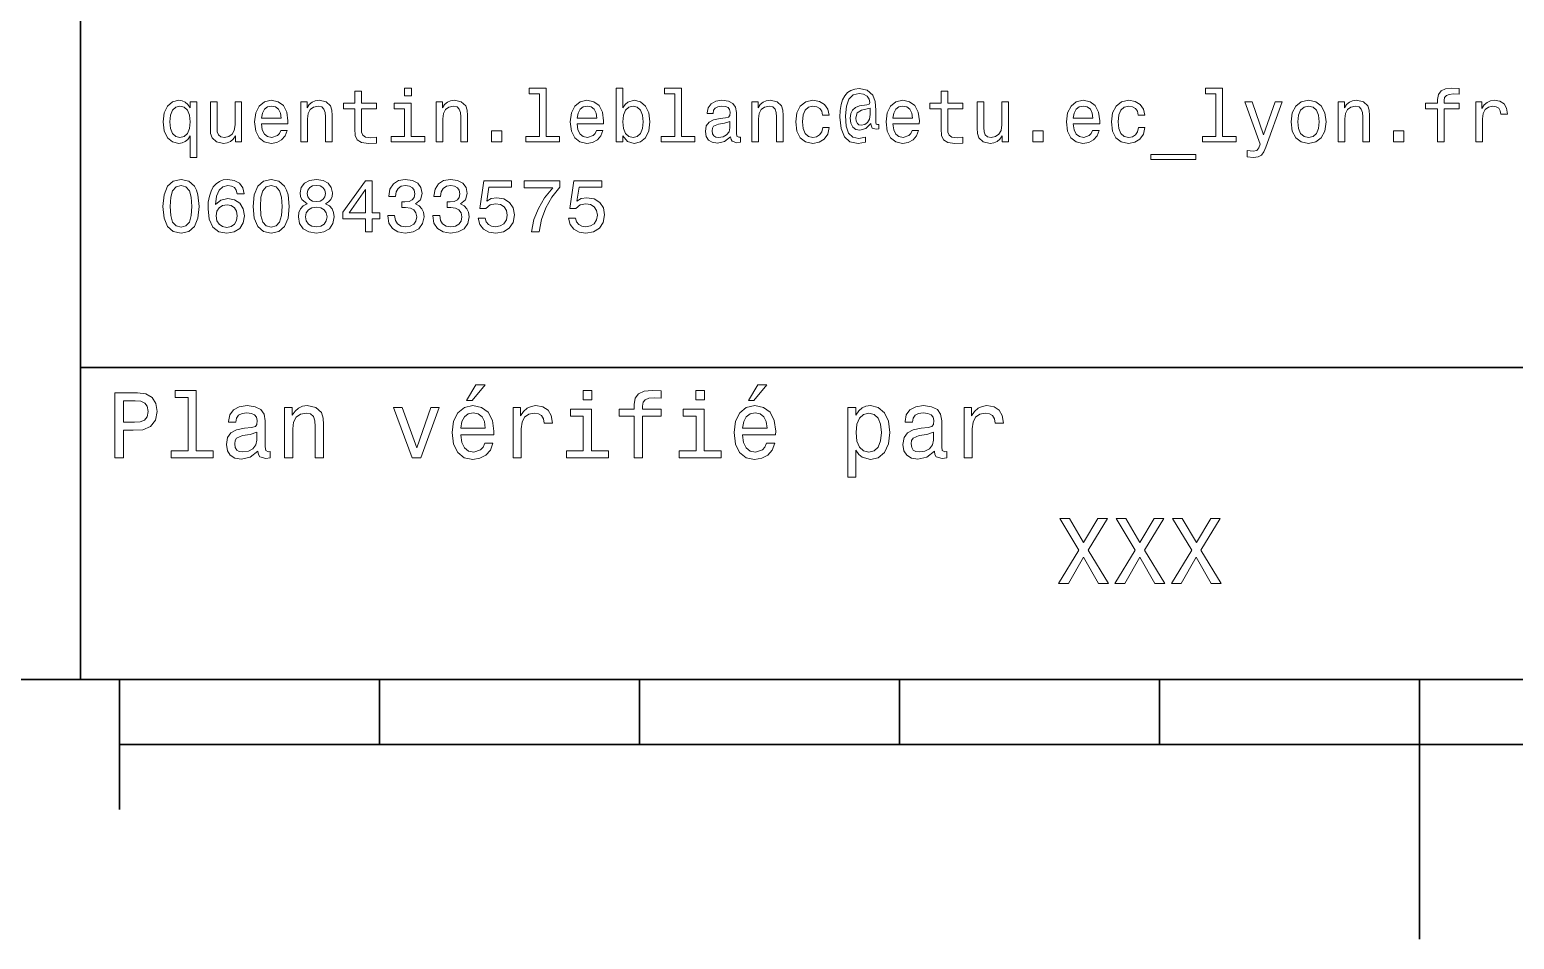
# Model space of a CAD drawing. Extents: x 0 to 297, y 0 to 210.
# Drawn here: x 95 to 152.2, y 0 to 35 of the extents above; entities that cross this region are included whole.
import ezdxf

# ---------------------------------------------------------------- set-up
doc = ezdxf.new("R2010")
doc.units = 0

msp = doc.modelspace()

# ---------------------------------------------------------------- linework, layer by layer
at = {"color": 7, "lineweight": 35}
for p, q in [((97, 10), (97, 70)), ((97, 22), (162, 22)), ((10, 10), (287, 10)), ((97, 10), (287, 10)), ((98.5, 7.5), (198.5, 7.5))]:
    msp.add_line(p, q, dxfattribs=at)
at = {"color": 7, "lineweight": 35, "ltscale": 0.125}
msp.add_line((98.5, 10), (98.5, 5), dxfattribs=at)
at = {"color": 7, "lineweight": 35, "ltscale": 0.0625}
for p, q in [((108.5, 10), (108.5, 7.5)), ((118.5, 10), (118.5, 7.5)), ((128.5, 10), (128.5, 7.5)), ((138.5, 10), (138.5, 7.5))]:
    msp.add_line(p, q, dxfattribs=at)
at = {"color": 7, "lineweight": 35, "ltscale": 0.25}
msp.add_line((148.5, 10), (148.5, 0), dxfattribs=at)
at = {"color": 7, "lineweight": 13}
for points in [[(107.55043, 31.959654), (107.55043, 31.184437), (107.567726, 30.933718), (107.648415, 30.760807), (107.809799, 30.659943), (108.083572, 30.62536), (108.383286, 30.639769), (108.383286, 30.858789), (108.164261, 30.841497), (107.965416, 30.864553), (107.858788, 30.9366), (107.812683, 31.057636), (107.804031, 31.227665), (107.804031, 31.959654), (108.383286, 31.959654), (108.383286, 32.175793), (107.804031, 32.175793), (107.804031, 32.628242), (107.55043, 32.628242), (107.55043, 32.175793), (107.112389, 32.175793), (107.112389, 31.959654)], [(109.729111, 32.749279), (109.461098, 32.749279), (109.461098, 32.461094), (109.729111, 32.461094)], [(114.654175, 32.536022), (114.654175, 30.893372), (114.132561, 30.893372), (114.132561, 30.680115), (115.426514, 30.680115), (115.426514, 30.893372), (114.907776, 30.893372), (114.907776, 32.749279), (114.256485, 32.749279), (114.256485, 32.536022)], [(117.858788, 30.919308), (118.046112, 30.697405), (118.302589, 30.62536), (118.544662, 30.680115), (118.737747, 30.844379), (118.858788, 31.106628), (118.9049, 31.45533), (118.858788, 31.804033), (118.734871, 32.0634), (118.544662, 32.224785), (118.302589, 32.282421), (118.048988, 32.207493), (117.945244, 32.115273), (117.858788, 31.991354), (117.858788, 32.749279), (117.605186, 32.749279), (117.605186, 30.680115), (117.858788, 30.680115)], [(119.858788, 32.536022), (119.858788, 30.893372), (119.337173, 30.893372), (119.337173, 30.680115), (120.631119, 30.680115), (120.631119, 30.893372), (120.112389, 30.893372), (120.112389, 32.749279), (119.46109, 32.749279), (119.46109, 32.536022)], [(127.708939, 31.190201), (127.708939, 31.357347), (127.662827, 31.348703), (127.60807, 31.368876), (127.590782, 31.429394), (127.590782, 31.902018), (127.567726, 32.236309), (127.47551, 32.48415), (127.259369, 32.668587), (126.956772, 32.734871), (126.780983, 32.717579), (126.631126, 32.665707), (126.501442, 32.57925), (126.397697, 32.458214), (126.317001, 32.305473), (126.259369, 32.118156), (126.224785, 31.893372), (126.213257, 31.639769), (126.253601, 31.193083), (126.383286, 30.87608), (126.599426, 30.685879), (126.907784, 30.62536), (127.190201, 30.671469), (127.190201, 30.861671), (126.942368, 30.815561), (126.703171, 30.864553), (126.54467, 31.023054), (126.458214, 31.291065), (126.432281, 31.680115), (126.461098, 32.060516), (126.559082, 32.331413), (126.717583, 32.495678), (126.948128, 32.55043), (127.123917, 32.51873), (127.253601, 32.443802), (127.334297, 32.331413), (127.363113, 32.201729), (127.331413, 32.138329), (127.244957, 32.109509), (126.96254, 32.06628), (126.806915, 32.00288), (126.694527, 31.904898), (126.628242, 31.769451), (126.60807, 31.590778), (126.634003, 31.397694), (126.706055, 31.253601), (126.824211, 31.164265), (126.979828, 31.135447), (127.207497, 31.195965), (127.400574, 31.386166), (127.400574, 31.368876), (127.446686, 31.216137), (127.605186, 31.170029)], [(130.103745, 31.959654), (130.103745, 31.184437), (130.121033, 30.933718), (130.201736, 30.760807), (130.363113, 30.659943), (130.636887, 30.62536), (130.9366, 30.639769), (130.9366, 30.858789), (130.717575, 30.841497), (130.518738, 30.864553), (130.412109, 30.9366), (130.365997, 31.057636), (130.357346, 31.227665), (130.357346, 31.959654), (130.9366, 31.959654), (130.9366, 32.175793), (130.357346, 32.175793), (130.357346, 32.628242), (130.103745, 32.628242), (130.103745, 32.175793), (129.66571, 32.175793), (129.66571, 31.959654)], [(140.677246, 32.536022), (140.677246, 30.893372), (140.155624, 30.893372), (140.155624, 30.680115), (141.44957, 30.680115), (141.44957, 30.893372), (140.930847, 30.893372), (140.930847, 32.749279), (140.279541, 32.749279), (140.279541, 32.536022)], [(149.198853, 31.959654), (149.198853, 30.680115), (149.452454, 30.680115), (149.452454, 31.959654), (150.028824, 31.959654), (150.028824, 32.175793), (149.452454, 32.175793), (149.452454, 32.270893), (149.472626, 32.386166), (149.53891, 32.463978), (149.651306, 32.510086), (149.812683, 32.527378), (150.028824, 32.51585), (150.028824, 32.734871), (149.755051, 32.749279), (149.507217, 32.723343), (149.334305, 32.645531), (149.23056, 32.510086), (149.198853, 32.317001), (149.198853, 32.175793), (148.734879, 32.175793), (148.734879, 31.959654)], [(101.221901, 31.988472), (101.132568, 32.118156), (101.0317, 32.210373), (100.913544, 32.262249), (100.778099, 32.282421), (100.533142, 32.224785), (100.342941, 32.0634), (100.219017, 31.804033), (100.175789, 31.45533), (100.219017, 31.103746), (100.342941, 30.844379), (100.533142, 30.680115), (100.778099, 30.62536), (100.913544, 30.642651), (101.028816, 30.691643), (101.129684, 30.780979), (101.221901, 30.916426), (101.221901, 30.08069), (101.475502, 30.08069), (101.475502, 32.227665), (101.221901, 32.227665)], [(100.435158, 31.45533), (100.461098, 31.711815), (100.541786, 31.899136), (100.662827, 32.014408), (100.821327, 32.054756), (100.988472, 32.014408), (101.115273, 31.902018), (101.190201, 31.714697), (101.219017, 31.45533), (101.190201, 31.193083), (101.115273, 31.005764), (100.988472, 30.89049), (100.821327, 30.853025), (100.662827, 30.89049), (100.541786, 31.005764), (100.461098, 31.195965)], [(103.198845, 32.227665), (102.945244, 32.227665), (102.945244, 31.334293), (102.916428, 31.126801), (102.832855, 30.976944), (102.703171, 30.884726), (102.533142, 30.855907), (102.397697, 30.878962), (102.311241, 30.948126), (102.262245, 31.066282), (102.250717, 31.233429), (102.250717, 32.227665), (101.997116, 32.227665), (101.997116, 31.210375), (102.00576, 31.005764), (102.060516, 30.835733), (102.227669, 30.680115), (102.495674, 30.62536), (102.639771, 30.645533), (102.763687, 30.697405), (102.870316, 30.786743), (102.956772, 30.916426), (102.956772, 30.680115), (103.198845, 30.680115)], [(103.96254, 31.380404), (104.976944, 31.380404), (104.979828, 31.498558), (104.933716, 31.829971), (104.806915, 32.077808), (104.605186, 32.227665), (104.337173, 32.282421), (104.074928, 32.224785), (103.873199, 32.0634), (103.743515, 31.801151), (103.697403, 31.45533), (103.740631, 31.100864), (103.870316, 30.841497), (104.069168, 30.680115), (104.328529, 30.62536), (104.553314, 30.662825), (104.737755, 30.760807), (104.873199, 30.916426), (104.951012, 31.123919), (104.700287, 31.123919), (104.648415, 31.008644), (104.573486, 30.92219), (104.360229, 30.853025), (104.195969, 30.884726), (104.072044, 30.98559), (103.991356, 31.149855), (103.96254, 31.371758)], [(103.96254, 31.593658), (103.99424, 31.792507), (104.072044, 31.93948), (104.190201, 32.028816), (104.345825, 32.060516), (104.498558, 32.028816), (104.616714, 31.93948), (104.688759, 31.792507), (104.714699, 31.593658)], [(105.475502, 30.680115), (105.729103, 30.680115), (105.729103, 31.573486), (105.755043, 31.778097), (105.838615, 31.927954), (105.9683, 32.020172), (106.141212, 32.054756), (106.279541, 32.025936), (106.365997, 31.948126), (106.409225, 31.818443), (106.42363, 31.645533), (106.42363, 30.680115), (106.677231, 30.680115), (106.677231, 31.697407), (106.665703, 31.902018), (106.613831, 32.072044), (106.443802, 32.227665), (106.178673, 32.282421), (106.0317, 32.262249), (105.907784, 32.207493), (105.801155, 32.115273), (105.717575, 31.991354), (105.717575, 32.227665), (105.475502, 32.227665)], [(109.720459, 30.893372), (109.720459, 32.175793), (109.069168, 32.175793), (109.069168, 31.959654), (109.466858, 31.959654), (109.466858, 30.893372), (108.948128, 30.893372), (108.948128, 30.680115), (110.244957, 30.680115), (110.244957, 30.893372)], [(110.680115, 30.680115), (110.933716, 30.680115), (110.933716, 31.573486), (110.959656, 31.778097), (111.043228, 31.927954), (111.172913, 32.020172), (111.345825, 32.054756), (111.484146, 32.025936), (111.570602, 31.948126), (111.613831, 31.818443), (111.628242, 31.645533), (111.628242, 30.680115), (111.881844, 30.680115), (111.881844, 31.697407), (111.870316, 31.902018), (111.818443, 32.072044), (111.648415, 32.227665), (111.383286, 32.282421), (111.236313, 32.262249), (111.112389, 32.207493), (111.00576, 32.115273), (110.922188, 31.991354), (110.922188, 32.227665), (110.680115, 32.227665)], [(116.106628, 31.380404), (117.121033, 31.380404), (117.123917, 31.498558), (117.077805, 31.829971), (116.951004, 32.077808), (116.749283, 32.227665), (116.481262, 32.282421), (116.219017, 32.224785), (116.017288, 32.0634), (115.887604, 31.801151), (115.841499, 31.45533), (115.884727, 31.100864), (116.014404, 30.841497), (116.213257, 30.680115), (116.472626, 30.62536), (116.697403, 30.662825), (116.881844, 30.760807), (117.017288, 30.916426), (117.0951, 31.123919), (116.844376, 31.123919), (116.792503, 31.008644), (116.717575, 30.92219), (116.504318, 30.853025), (116.340057, 30.884726), (116.216141, 30.98559), (116.135445, 31.149855), (116.106628, 31.371758)], [(116.106628, 31.593658), (116.138329, 31.792507), (116.216141, 31.93948), (116.33429, 32.028816), (116.489914, 32.060516), (116.642654, 32.028816), (116.760803, 31.93948), (116.832855, 31.792507), (116.858788, 31.593658)], [(118.645531, 31.45533), (118.616714, 31.195965), (118.538902, 31.005764), (118.414986, 30.89049), (118.259369, 30.853025), (118.08934, 30.89049), (117.965416, 31.005764), (117.887604, 31.193083), (117.861671, 31.45533), (117.887604, 31.714697), (117.965416, 31.902018), (118.08934, 32.014408), (118.259369, 32.054756), (118.414986, 32.014408), (118.538902, 31.899136), (118.616714, 31.711815)], [(122.008644, 30.881844), (122.008644, 30.873198), (122.023056, 30.775215), (122.066284, 30.706051), (122.247841, 30.651297), (122.389046, 30.674351), (122.389046, 30.870316), (122.328529, 30.861671), (122.247841, 30.899136), (122.233429, 31.014408), (122.233429, 31.815561), (122.198845, 32.020172), (122.097984, 32.164265), (121.922188, 32.250721), (121.674347, 32.282421), (121.432274, 32.247837), (121.253601, 32.149857), (121.141212, 31.997118), (121.103745, 31.795389), (121.103745, 31.778097), (121.331413, 31.778097), (121.351585, 31.899136), (121.414986, 31.98559), (121.51873, 32.037464), (121.665703, 32.057636), (121.806915, 32.043228), (121.907776, 32), (121.9683, 31.925072), (121.988472, 31.821325), (121.976944, 31.700287), (121.930832, 31.639769), (121.815559, 31.61095), (121.599426, 31.587896), (121.351585, 31.536022), (121.175797, 31.443804), (121.072044, 31.299711), (121.040344, 31.086454), (121.069168, 30.896254), (121.158501, 30.755043), (121.302597, 30.665705), (121.501442, 30.634005), (121.769455, 30.694525)], [(122.824203, 30.680115), (123.077812, 30.680115), (123.077812, 31.573486), (123.103745, 31.778097), (123.187317, 31.927954), (123.317001, 32.020172), (123.489914, 32.054756), (123.628242, 32.025936), (123.714699, 31.948126), (123.757927, 31.818443), (123.772339, 31.645533), (123.772339, 30.680115), (124.02594, 30.680115), (124.02594, 31.697407), (124.014412, 31.902018), (123.96254, 32.072044), (123.792511, 32.227665), (123.527374, 32.282421), (123.380402, 32.262249), (123.256485, 32.207493), (123.149857, 32.115273), (123.066284, 31.991354), (123.066284, 32.227665), (122.824203, 32.227665)], [(125.54467, 31.714697), (125.795387, 31.714697), (125.743515, 31.945244), (125.619598, 32.126801), (125.426514, 32.239193), (125.175797, 32.282421), (124.899139, 32.224785), (124.688759, 32.0634), (124.556198, 31.801151), (124.510086, 31.449568), (124.553314, 31.100864), (124.682999, 30.841497), (124.887611, 30.680115), (125.167145, 30.62536), (125.414986, 30.668587), (125.60807, 30.789625), (125.740631, 30.979826), (125.798271, 31.233429), (125.556198, 31.233429), (125.51297, 31.072046), (125.432281, 30.951008), (125.317001, 30.87608), (125.175797, 30.853025), (125, 30.89049), (124.873199, 31.005764), (124.795387, 31.193083), (124.769455, 31.458212), (124.795387, 31.717579), (124.876083, 31.904898), (125.005768, 32.020172), (125.175797, 32.060516), (125.325653, 32.03458), (125.438042, 31.9683), (125.51297, 31.858789)], [(127.374641, 31.734869), (127.345825, 31.556196), (127.273773, 31.429394), (127.164268, 31.351585), (127.034584, 31.328529), (126.945244, 31.342939), (126.881844, 31.394812), (126.841499, 31.481268), (126.829971, 31.602304), (126.878967, 31.801151), (127.046112, 31.904898), (127.374641, 31.98559)], [(128.250717, 31.380404), (129.265137, 31.380404), (129.268005, 31.498558), (129.221909, 31.829971), (129.095108, 32.077808), (128.893372, 32.227665), (128.625366, 32.282421), (128.363113, 32.224785), (128.161377, 32.0634), (128.031708, 31.801151), (127.985596, 31.45533), (128.028824, 31.100864), (128.158508, 30.841497), (128.357346, 30.680115), (128.616714, 30.62536), (128.841507, 30.662825), (129.02594, 30.760807), (129.161377, 30.916426), (129.239197, 31.123919), (128.98848, 31.123919), (128.9366, 31.008644), (128.861679, 30.92219), (128.648422, 30.853025), (128.484146, 30.884726), (128.360229, 30.98559), (128.279541, 31.149855), (128.250717, 31.371758)], [(128.250717, 31.593658), (128.282425, 31.792507), (128.360229, 31.93948), (128.478394, 32.028816), (128.634003, 32.060516), (128.786743, 32.028816), (128.904907, 31.93948), (128.976944, 31.792507), (129.002884, 31.593658)], [(132.69165, 32.227665), (132.438049, 32.227665), (132.438049, 31.334293), (132.409225, 31.126801), (132.325653, 30.976944), (132.195969, 30.884726), (132.02594, 30.855907), (131.890488, 30.878962), (131.804031, 30.948126), (131.755051, 31.066282), (131.743515, 31.233429), (131.743515, 32.227665), (131.489914, 32.227665), (131.489914, 31.210375), (131.498566, 31.005764), (131.553314, 30.835733), (131.720459, 30.680115), (131.98848, 30.62536), (132.132568, 30.645533), (132.256485, 30.697405), (132.363113, 30.786743), (132.44957, 30.916426), (132.44957, 30.680115), (132.69165, 30.680115)], [(135.190201, 31.380404), (136.20462, 31.380404), (136.207489, 31.498558), (136.161392, 31.829971), (136.034592, 32.077808), (135.832855, 32.227665), (135.56485, 32.282421), (135.302597, 32.224785), (135.100861, 32.0634), (134.971191, 31.801151), (134.925079, 31.45533), (134.968307, 31.100864), (135.097992, 30.841497), (135.296829, 30.680115), (135.556198, 30.62536), (135.780975, 30.662825), (135.965424, 30.760807), (136.100861, 30.916426), (136.17868, 31.123919), (135.927963, 31.123919), (135.876083, 31.008644), (135.801147, 30.92219), (135.587906, 30.853025), (135.42363, 30.884726), (135.299713, 30.98559), (135.219025, 31.149855), (135.190201, 31.371758)], [(135.190201, 31.593658), (135.221909, 31.792507), (135.299713, 31.93948), (135.417877, 32.028816), (135.573486, 32.060516), (135.726227, 32.028816), (135.844391, 31.93948), (135.916428, 31.792507), (135.942368, 31.593658)], [(137.688766, 31.714697), (137.939484, 31.714697), (137.887604, 31.945244), (137.763702, 32.126801), (137.570618, 32.239193), (137.319885, 32.282421), (137.043228, 32.224785), (136.832855, 32.0634), (136.700287, 31.801151), (136.654175, 31.449568), (136.697418, 31.100864), (136.827087, 30.841497), (137.031708, 30.680115), (137.311249, 30.62536), (137.559082, 30.668587), (137.752167, 30.789625), (137.884735, 30.979826), (137.942368, 31.233429), (137.700287, 31.233429), (137.657074, 31.072046), (137.57637, 30.951008), (137.461105, 30.87608), (137.319885, 30.853025), (137.144104, 30.89049), (137.017303, 31.005764), (136.939484, 31.193083), (136.913544, 31.458212), (136.939484, 31.717579), (137.020172, 31.904898), (137.149857, 32.020172), (137.319885, 32.060516), (137.469742, 32.03458), (137.582138, 31.9683), (137.657074, 31.858789)], [(142.948135, 32.227665), (142.504333, 30.95389), (142.069168, 32.227665), (141.792511, 32.227665), (142.380402, 30.59366), (142.328537, 30.449568), (142.247849, 30.351585), (142.112396, 30.319883), (141.878967, 30.348703), (141.878967, 30.103746), (142.123932, 30.08069), (142.299713, 30.103746), (142.423645, 30.175793), (142.51297, 30.299711), (142.59079, 30.481268), (143.219025, 32.227665)], [(143.567734, 31.45245), (143.613831, 31.100864), (143.746399, 30.841497), (143.956787, 30.680115), (144.239197, 30.62536), (144.518738, 30.680115), (144.729111, 30.838615), (144.861679, 31.097982), (144.910675, 31.45245), (144.861679, 31.804033), (144.729111, 32.06628), (144.518738, 32.224785), (144.239197, 32.282421), (143.956787, 32.224785), (143.746399, 32.0634), (143.613831, 31.804033)], [(143.827087, 31.45533), (143.853027, 31.714697), (143.933716, 31.902018), (144.063416, 32.017292), (144.239197, 32.057636), (144.412109, 32.017292), (144.541794, 31.904898), (144.622482, 31.714697), (144.651306, 31.45533), (144.622482, 31.193083), (144.541794, 31.002882), (144.412109, 30.887608), (144.239197, 30.850143), (144.063416, 30.887608), (143.933716, 31.002882), (143.853027, 31.193083)], [(145.377533, 30.680115), (145.631134, 30.680115), (145.631134, 31.573486), (145.657074, 31.778097), (145.740646, 31.927954), (145.870331, 32.020172), (146.043243, 32.054756), (146.181564, 32.025936), (146.268021, 31.948126), (146.311249, 31.818443), (146.325653, 31.645533), (146.325653, 30.680115), (146.579254, 30.680115), (146.579254, 31.697407), (146.567734, 31.902018), (146.515854, 32.072044), (146.345825, 32.227665), (146.080704, 32.282421), (145.933731, 32.262249), (145.809814, 32.207493), (145.703186, 32.115273), (145.619598, 31.991354), (145.619598, 32.227665), (145.377533, 32.227665)], [(150.677246, 30.680115), (150.930847, 30.680115), (150.930847, 31.56484), (150.956787, 31.778097), (151.034592, 31.930836), (151.161392, 32.023056), (151.331421, 32.054756), (151.458221, 32.03458), (151.553314, 31.976944), (151.610962, 31.878962), (151.631134, 31.746397), (151.887619, 31.746397), (151.853027, 31.979826), (151.757935, 32.146973), (151.599426, 32.247837), (151.383301, 32.282421), (151.236328, 32.259365), (151.109528, 32.201729), (150.997131, 32.103745), (150.907791, 31.971182), (150.907791, 32.227665), (150.677246, 32.227665)], [(121.979828, 31.221901), (121.945244, 31.072046), (121.853027, 30.956772), (121.714699, 30.881844), (121.54467, 30.855907), (121.435158, 30.870316), (121.357346, 30.916426), (121.308357, 30.997118), (121.293945, 31.10951), (121.305473, 31.210375), (121.351585, 31.282421), (121.536026, 31.363111), (121.769455, 31.397694), (121.979828, 31.466858)], [(112.812683, 30.680115), (113.210373, 30.680115), (113.210373, 31.10951), (112.812683, 31.10951)], [(133.631134, 30.680115), (134.028824, 30.680115), (134.028824, 31.10951), (133.631134, 31.10951)], [(147.510101, 30.680115), (147.907791, 30.680115), (147.907791, 31.10951), (147.510101, 31.10951)], [(138.167145, 30.201729), (138.167145, 30), (139.902023, 30), (139.902023, 30.201729)], [(100.172913, 28.201731), (100.216141, 27.749281), (100.351585, 27.426514), (100.567726, 27.230549), (100.867432, 27.167149), (101.164268, 27.230549), (101.380402, 27.426514), (101.51297, 27.749281), (101.559074, 28.201731), (101.51297, 28.651299), (101.458214, 28.829971), (101.380402, 28.976946), (101.164268, 29.172913), (100.867432, 29.239193), (100.567726, 29.172913), (100.351585, 28.974064), (100.216141, 28.651299)], [(103.293945, 28.685881), (103.239197, 28.91931), (103.112389, 29.09222), (102.916428, 29.201731), (102.662827, 29.239193), (102.492798, 29.219021), (102.345825, 29.164267), (102.216141, 29.074928), (102.106628, 28.948128), (102.020172, 28.789627), (101.956772, 28.596542), (101.916428, 28.368877), (101.9049, 28.112392), (101.951012, 27.703171), (102.092216, 27.406342), (102.319885, 27.227667), (102.631126, 27.167149), (102.91066, 27.219021), (103.123917, 27.354467), (103.262245, 27.567724), (103.311241, 27.838617), (103.262245, 28.112392), (103.129684, 28.322767), (102.925072, 28.455332), (102.671471, 28.501442), (102.397697, 28.443806), (102.193085, 28.279539), (102.236313, 28.596542), (102.328529, 28.824209), (102.469742, 28.959656), (102.665703, 29.005764), (102.809799, 28.98271), (102.919312, 28.922192), (102.991356, 28.821327), (103.028816, 28.685881)], [(103.642654, 28.201731), (103.685883, 27.749281), (103.821327, 27.426514), (104.03746, 27.230549), (104.337173, 27.167149), (104.634003, 27.230549), (104.850143, 27.426514), (104.982712, 27.749281), (105.028816, 28.201731), (104.982712, 28.651299), (104.927956, 28.829971), (104.850143, 28.976946), (104.634003, 29.172913), (104.337173, 29.239193), (104.03746, 29.172913), (103.821327, 28.974064), (103.685883, 28.651299)], [(105.714699, 28.302595), (105.567726, 28.221903), (105.466858, 28.10951), (105.403458, 27.9683), (105.383286, 27.798271), (105.429398, 27.541788), (105.561958, 27.342941), (105.778099, 27.216139), (106.072044, 27.167149), (106.363113, 27.216139), (106.579254, 27.342941), (106.711815, 27.541788), (106.760803, 27.798271), (106.737755, 27.9683), (106.677231, 28.10951), (106.573486, 28.221903), (106.429398, 28.302595), (106.54467, 28.371759), (106.625359, 28.46686), (106.674355, 28.582134), (106.691643, 28.723343), (106.645531, 28.927956), (106.524498, 29.09222), (106.328529, 29.198849), (106.072044, 29.239193), (105.812683, 29.198849), (105.616714, 29.09222), (105.492798, 28.927956), (105.44957, 28.723343), (105.463974, 28.582134), (105.51297, 28.46686)], [(107.965416, 27.224785), (108.224785, 27.224785), (108.224785, 27.720463), (108.510086, 27.720463), (108.510086, 27.95101), (108.224785, 27.95101), (108.224785, 29.181557), (107.96254, 29.181557), (107.086456, 27.974064), (107.086456, 27.720463), (107.965416, 27.720463)], [(108.815559, 27.853027), (108.815559, 27.832853), (108.861671, 27.556196), (108.997116, 27.348703), (109.210373, 27.216139), (109.492798, 27.167149), (109.792511, 27.216139), (110.017288, 27.342941), (110.161385, 27.54467), (110.213257, 27.804035), (110.190201, 27.974064), (110.126801, 28.112392), (110.023056, 28.219021), (109.884727, 28.296831), (110.072044, 28.45245), (110.138329, 28.700289), (110.0951, 28.925074), (109.971184, 29.095102), (109.769455, 29.201731), (109.492798, 29.239193), (109.233429, 29.193085), (109.034584, 29.066284), (108.9049, 28.864553), (108.861671, 28.596542), (108.861671, 28.57637), (109.118156, 28.57637), (109.141212, 28.760807), (109.216141, 28.893373), (109.337173, 28.974064), (109.507202, 29.002882), (109.657059, 28.979828), (109.766571, 28.91931), (109.832855, 28.821327), (109.858788, 28.688763), (109.832855, 28.547552), (109.763687, 28.45245), (109.642654, 28.394814), (109.478386, 28.377523), (109.365997, 28.380405), (109.365997, 28.152739), (109.507202, 28.158503), (109.688759, 28.132566), (109.824203, 28.063402), (109.9049, 27.95101), (109.933716, 27.804035), (109.902016, 27.636889), (109.818443, 27.51297), (109.685883, 27.43516), (109.510086, 27.409224), (109.328529, 27.438042), (109.195969, 27.524496), (109.112396, 27.662825), (109.080688, 27.853027)], [(110.55043, 27.853027), (110.55043, 27.832853), (110.596542, 27.556196), (110.731987, 27.348703), (110.945244, 27.216139), (111.227669, 27.167149), (111.527374, 27.216139), (111.752159, 27.342941), (111.896255, 27.54467), (111.948128, 27.804035), (111.925072, 27.974064), (111.861671, 28.112392), (111.757927, 28.219021), (111.619598, 28.296831), (111.806915, 28.45245), (111.873199, 28.700289), (111.829971, 28.925074), (111.706055, 29.095102), (111.504318, 29.201731), (111.227669, 29.239193), (110.9683, 29.193085), (110.769455, 29.066284), (110.639771, 28.864553), (110.596542, 28.596542), (110.596542, 28.57637), (110.853027, 28.57637), (110.876083, 28.760807), (110.951012, 28.893373), (111.072044, 28.974064), (111.242073, 29.002882), (111.39193, 28.979828), (111.501442, 28.91931), (111.567726, 28.821327), (111.593658, 28.688763), (111.567726, 28.547552), (111.498558, 28.45245), (111.377518, 28.394814), (111.213257, 28.377523), (111.100861, 28.380405), (111.100861, 28.152739), (111.242073, 28.158503), (111.42363, 28.132566), (111.559074, 28.063402), (111.639771, 27.95101), (111.668587, 27.804035), (111.636887, 27.636889), (111.553314, 27.51297), (111.420746, 27.43516), (111.244957, 27.409224), (111.0634, 27.438042), (110.930832, 27.524496), (110.84726, 27.662825), (110.815559, 27.853027)], [(112.296829, 27.746399), (112.360229, 27.510088), (112.501442, 27.325649), (112.708931, 27.210375), (112.97406, 27.167149), (113.265129, 27.219021), (113.492798, 27.360231), (113.636887, 27.585016), (113.691643, 27.873199), (113.642654, 28.141211), (113.504318, 28.351585), (113.288185, 28.487032), (113.008644, 28.536024), (112.792503, 28.501442), (112.625359, 28.406342), (112.706055, 28.945246), (113.58213, 28.945246), (113.58213, 29.181557), (112.51297, 29.181557), (112.354469, 28.121038), (112.585014, 28.121038), (112.752159, 28.256485), (112.965416, 28.305477), (113.149857, 28.273777), (113.291061, 28.181557), (113.380402, 28.040346), (113.412102, 27.858791), (113.380402, 27.677235), (113.288185, 27.536024), (113.146973, 27.446688), (112.965416, 27.414986), (112.812683, 27.43516), (112.694527, 27.501442), (112.60807, 27.605188), (112.564842, 27.746399)], [(114.345818, 27.224785), (114.636887, 27.224785), (114.731987, 27.700289), (114.899132, 28.144093), (115.135445, 28.556196), (115.443802, 28.942364), (115.443802, 29.181557), (114.072044, 29.181557), (114.072044, 28.91931), (115.167145, 28.91931), (114.850143, 28.53026), (114.610947, 28.12392), (114.443802, 27.691643)], [(115.766571, 27.746399), (115.829971, 27.510088), (115.971176, 27.325649), (116.178673, 27.210375), (116.443802, 27.167149), (116.734871, 27.219021), (116.962532, 27.360231), (117.106628, 27.585016), (117.161385, 27.873199), (117.112389, 28.141211), (116.97406, 28.351585), (116.757919, 28.487032), (116.478386, 28.536024), (116.262245, 28.501442), (116.0951, 28.406342), (116.175789, 28.945246), (117.051872, 28.945246), (117.051872, 29.181557), (115.982712, 29.181557), (115.824203, 28.121038), (116.054756, 28.121038), (116.221901, 28.256485), (116.435158, 28.305477), (116.619598, 28.273777), (116.760803, 28.181557), (116.850143, 28.040346), (116.881844, 27.858791), (116.850143, 27.677235), (116.757919, 27.536024), (116.616714, 27.446688), (116.435158, 27.414986), (116.282417, 27.43516), (116.164261, 27.501442), (116.077805, 27.605188), (116.034576, 27.746399)], [(100.44957, 28.201731), (100.472626, 28.550434), (100.54467, 28.801153), (100.674355, 28.948128), (100.867432, 29), (101.05764, 28.948128), (101.187317, 28.801153), (101.259369, 28.550434), (101.282417, 28.201731), (101.259369, 27.850145), (101.187317, 27.599424), (101.05764, 27.45245), (100.867432, 27.40346), (100.674355, 27.45245), (100.54467, 27.599424), (100.472626, 27.850145)], [(103.919312, 28.201731), (103.94236, 28.550434), (104.014412, 28.801153), (104.144089, 28.948128), (104.337173, 29), (104.527374, 28.948128), (104.657059, 28.801153), (104.729103, 28.550434), (104.752159, 28.201731), (104.729103, 27.850145), (104.657059, 27.599424), (104.527374, 27.45245), (104.337173, 27.40346), (104.144089, 27.45245), (104.014412, 27.599424), (103.94236, 27.850145)], [(105.723343, 28.700289), (105.746399, 28.827091), (105.815559, 28.925074), (105.925072, 28.985592), (106.072044, 29.008646), (106.216141, 28.985592), (106.325645, 28.925074), (106.394814, 28.827091), (106.420746, 28.700289), (106.394814, 28.570606), (106.325645, 28.469742), (106.216141, 28.40346), (106.072044, 28.383286), (105.925072, 28.406342), (105.815559, 28.469742), (105.746399, 28.570606)], [(107.328529, 27.95101), (107.965416, 28.847263), (107.965416, 27.95101)], [(103.0317, 27.835735), (103, 27.654181), (102.919312, 27.515852), (102.789627, 27.423632), (102.628242, 27.394814), (102.458214, 27.423632), (102.328529, 27.51297), (102.244957, 27.651299), (102.219017, 27.832853), (102.247841, 28.011528), (102.328529, 28.146975), (102.461098, 28.233431), (102.639771, 28.265131), (102.795387, 28.233431), (102.919312, 28.149857), (103, 28.01441)], [(105.659943, 27.804035), (105.685883, 27.956774), (105.769455, 28.072046), (105.899132, 28.146975), (106.072044, 28.172913), (106.242073, 28.146975), (106.371758, 28.072046), (106.45533, 27.956774), (106.484146, 27.804035), (106.45533, 27.639771), (106.371758, 27.515852), (106.242073, 27.43516), (106.072044, 27.409224), (105.899132, 27.43516), (105.769455, 27.515852), (105.685883, 27.639771)], [(111.84726, 20.728386), (112.059799, 20.728386), (112.560516, 21.340778), (112.207489, 21.340778)], [(122.690201, 20.728386), (122.90274, 20.728386), (123.403458, 21.340778), (123.05043, 21.340778)], [(98.324211, 18.530979), (98.655617, 18.530979), (98.655617, 19.586454), (99.023056, 19.586454), (99.394089, 19.604465), (99.689484, 19.730547), (99.880402, 19.975504), (99.945244, 20.310518), (99.894814, 20.620316), (99.750717, 20.847261), (99.51297, 20.98415), (99.188759, 21.030979), (98.324211, 21.030979)], [(99.098701, 20.724783), (99.314842, 20.703169), (99.473343, 20.634726), (99.567001, 20.508644), (99.599426, 20.310518), (99.5634, 20.101583), (99.466141, 19.975504), (99.30043, 19.910662), (99.073486, 19.892651), (98.655617, 19.892651), (98.655617, 20.724783)], [(101.137611, 20.850864), (101.137611, 18.79755), (100.485588, 18.79755), (100.485588, 18.530979), (102.103027, 18.530979), (102.103027, 18.79755), (101.454613, 18.79755), (101.454613, 21.117435), (100.640488, 21.117435), (100.640488, 20.850864)], [(116.667145, 21.117435), (116.33213, 21.117435), (116.33213, 20.757204), (116.667145, 20.757204)], [(118.295387, 20.130404), (118.295387, 18.530979), (118.612396, 18.530979), (118.612396, 20.130404), (119.332855, 20.130404), (119.332855, 20.400576), (118.612396, 20.400576), (118.612396, 20.519451), (118.637611, 20.663544), (118.720459, 20.760807), (118.860954, 20.818443), (119.062683, 20.840057), (119.332855, 20.825647), (119.332855, 21.099422), (118.990631, 21.117435), (118.680832, 21.085014), (118.464699, 20.987751), (118.335014, 20.818443), (118.295387, 20.577089), (118.295387, 20.400576), (117.715424, 20.400576), (117.715424, 20.130404)], [(121.004326, 21.117435), (120.669312, 21.117435), (120.669312, 20.757204), (121.004326, 20.757204)], [(103.824928, 18.78314), (103.824928, 18.772333), (103.842941, 18.649855), (103.896973, 18.5634), (104.123917, 18.494957), (104.30043, 18.523775), (104.30043, 18.768732), (104.224785, 18.757925), (104.123917, 18.804754), (104.105911, 18.948847), (104.105911, 19.950287), (104.062683, 20.206051), (103.9366, 20.386166), (103.716858, 20.494236), (103.407059, 20.533861), (103.104469, 20.490633), (102.881126, 20.368155), (102.740631, 20.177233), (102.693802, 19.925072), (102.693802, 19.903458), (102.978386, 19.903458), (103.003601, 20.054754), (103.082855, 20.162823), (103.21254, 20.227665), (103.396255, 20.252882), (103.572769, 20.234869), (103.698845, 20.180836), (103.774498, 20.087175), (103.799713, 19.957493), (103.785301, 19.806194), (103.727669, 19.730547), (103.583572, 19.694523), (103.3134, 19.665705), (103.003601, 19.600864), (102.783859, 19.48559), (102.654175, 19.305475), (102.614555, 19.038904), (102.650574, 18.801151), (102.762245, 18.62464), (102.94236, 18.512968), (103.190926, 18.473343), (103.52594, 18.54899)], [(104.844383, 18.530979), (105.161385, 18.530979), (105.161385, 19.647694), (105.193802, 19.903458), (105.298271, 20.090778), (105.460373, 20.206051), (105.676514, 20.249279), (105.849426, 20.213255), (105.957497, 20.115993), (106.011528, 19.95389), (106.029541, 19.737751), (106.029541, 18.530979), (106.346542, 18.530979), (106.346542, 19.802593), (106.33213, 20.058357), (106.267288, 20.270893), (106.054756, 20.465418), (105.723343, 20.533861), (105.539627, 20.508644), (105.384727, 20.440201), (105.251442, 20.324926), (105.146973, 20.170029), (105.146973, 20.465418), (104.844383, 20.465418)], [(109.761528, 18.530979), (110.096542, 18.530979), (110.802597, 20.465418), (110.474785, 20.465418), (109.930832, 18.905619), (109.376083, 20.465418), (109.04467, 20.465418)], [(111.627518, 19.40634), (112.895531, 19.40634), (112.899132, 19.554033), (112.841499, 19.9683), (112.682999, 20.278097), (112.430832, 20.465418), (112.095825, 20.533861), (111.768013, 20.461815), (111.515854, 20.260086), (111.353745, 19.932276), (111.296112, 19.5), (111.350143, 19.056915), (111.512245, 18.732708), (111.760803, 18.530979), (112.085014, 18.462536), (112.365997, 18.509365), (112.596542, 18.631844), (112.765854, 18.826368), (112.863113, 19.085733), (112.549713, 19.085733), (112.484871, 18.941643), (112.391212, 18.833572), (112.124641, 18.747118), (111.919312, 18.786743), (111.764412, 18.912823), (111.663544, 19.118155), (111.627518, 19.395533)], [(111.627518, 19.672911), (111.667145, 19.921469), (111.764412, 20.105186), (111.912102, 20.216858), (112.106628, 20.256483), (112.297546, 20.216858), (112.445244, 20.105186), (112.535301, 19.921469), (112.567726, 19.672911)], [(113.637604, 18.530979), (113.954613, 18.530979), (113.954613, 19.636887), (113.98703, 19.903458), (114.08429, 20.094379), (114.242798, 20.209654), (114.45533, 20.249279), (114.613831, 20.224062), (114.732712, 20.152016), (114.804756, 20.029537), (114.829971, 19.863832), (115.150574, 19.863832), (115.107346, 20.155619), (114.988472, 20.364553), (114.790344, 20.490633), (114.520172, 20.533861), (114.336456, 20.505043), (114.177956, 20.432997), (114.03746, 20.310518), (113.925789, 20.144812), (113.925789, 20.465418), (113.637604, 20.465418)], [(116.656342, 18.79755), (116.656342, 20.400576), (115.842216, 20.400576), (115.842216, 20.130404), (116.33934, 20.130404), (116.33934, 18.79755), (115.690918, 18.79755), (115.690918, 18.530979), (117.311958, 18.530979), (117.311958, 18.79755)], [(120.993515, 18.79755), (120.993515, 20.400576), (120.179398, 20.400576), (120.179398, 20.130404), (120.676514, 20.130404), (120.676514, 18.79755), (120.028099, 18.79755), (120.028099, 18.530979), (121.649139, 18.530979), (121.649139, 18.79755)], [(122.470459, 19.40634), (123.73848, 19.40634), (123.742081, 19.554033), (123.684441, 19.9683), (123.52594, 20.278097), (123.273773, 20.465418), (122.938766, 20.533861), (122.610954, 20.461815), (122.358795, 20.260086), (122.196686, 19.932276), (122.139053, 19.5), (122.193085, 19.056915), (122.355194, 18.732708), (122.603745, 18.530979), (122.927956, 18.462536), (123.208939, 18.509365), (123.439484, 18.631844), (123.608795, 18.826368), (123.706055, 19.085733), (123.392654, 19.085733), (123.327812, 18.941643), (123.234154, 18.833572), (122.967583, 18.747118), (122.762253, 18.786743), (122.607353, 18.912823), (122.506485, 19.118155), (122.470459, 19.395533)], [(122.470459, 19.672911), (122.510086, 19.921469), (122.607353, 20.105186), (122.755043, 20.216858), (122.94957, 20.256483), (123.140488, 20.216858), (123.288185, 20.105186), (123.378242, 19.921469), (123.410667, 19.672911)], [(126.829254, 20.166426), (126.829254, 20.465418), (126.512253, 20.465418), (126.512253, 17.7817), (126.829254, 17.7817), (126.829254, 18.826368), (126.940926, 18.657061), (127.067009, 18.545389), (127.38401, 18.462536), (127.6866, 18.530979), (127.924355, 18.736311), (128.079254, 19.060518), (128.136887, 19.5), (128.079254, 19.935879), (127.924355, 20.260086), (127.6866, 20.461815), (127.38401, 20.533861), (127.211098, 20.512247), (127.0634, 20.443804), (126.937325, 20.328529)], [(127.329971, 18.747118), (127.117439, 18.793947), (126.96254, 18.93804), (126.86528, 19.17219), (126.832855, 19.5), (126.86528, 19.824207), (126.96254, 20.058357), (127.117439, 20.198847), (127.329971, 20.249279), (127.524498, 20.198847), (127.679398, 20.054754), (127.776657, 19.820604), (127.812683, 19.5), (127.776657, 19.175793), (127.679398, 18.93804), (127.524498, 18.793947)], [(129.847992, 18.78314), (129.847992, 18.772333), (129.865997, 18.649855), (129.920029, 18.5634), (130.146973, 18.494957), (130.323486, 18.523775), (130.323486, 18.768732), (130.247849, 18.757925), (130.146973, 18.804754), (130.128967, 18.948847), (130.128967, 19.950287), (130.085739, 20.206051), (129.959656, 20.386166), (129.739914, 20.494236), (129.430115, 20.533861), (129.127533, 20.490633), (128.904175, 20.368155), (128.763687, 20.177233), (128.716858, 19.925072), (128.716858, 19.903458), (129.00145, 19.903458), (129.026657, 20.054754), (129.105911, 20.162823), (129.235596, 20.227665), (129.419312, 20.252882), (129.595825, 20.234869), (129.721909, 20.180836), (129.797562, 20.087175), (129.822769, 19.957493), (129.808365, 19.806194), (129.750732, 19.730547), (129.606628, 19.694523), (129.336456, 19.665705), (129.026657, 19.600864), (128.806915, 19.48559), (128.677246, 19.305475), (128.637619, 19.038904), (128.67363, 18.801151), (128.785309, 18.62464), (128.965424, 18.512968), (129.213989, 18.473343), (129.548996, 18.54899)], [(130.986313, 18.530979), (131.303314, 18.530979), (131.303314, 19.636887), (131.335739, 19.903458), (131.432999, 20.094379), (131.591507, 20.209654), (131.804047, 20.249279), (131.96254, 20.224062), (132.081421, 20.152016), (132.153473, 20.029537), (132.17868, 19.863832), (132.499283, 19.863832), (132.456055, 20.155619), (132.337189, 20.364553), (132.139053, 20.490633), (131.868881, 20.533861), (131.685165, 20.505043), (131.526657, 20.432997), (131.386169, 20.310518), (131.274506, 20.144812), (131.274506, 20.465418), (130.986313, 20.465418)], [(103.788902, 19.208212), (103.745674, 19.020893), (103.630402, 18.876801), (103.457489, 18.78314), (103.244957, 18.750719), (103.10807, 18.768732), (103.010803, 18.826368), (102.94957, 18.927233), (102.931557, 19.067722), (102.945969, 19.193804), (103.003601, 19.283861), (103.234146, 19.384726), (103.52594, 19.427954), (103.788902, 19.514408)], [(129.811966, 19.208212), (129.768738, 19.020893), (129.653458, 18.876801), (129.48056, 18.78314), (129.268021, 18.750719), (129.131134, 18.768732), (129.033875, 18.826368), (128.972626, 18.927233), (128.95462, 19.067722), (128.969025, 19.193804), (129.026657, 19.283861), (129.257202, 19.384726), (129.548996, 19.427954), (129.811966, 19.514408)], [(134.623917, 13.690562), (135.002151, 13.690562), (135.574921, 14.70281), (136.158493, 13.690562), (136.540344, 13.690562), (135.758636, 14.976585), (136.500717, 16.194164), (136.136887, 16.194164), (135.585724, 15.268372), (135.04538, 16.194164), (134.667145, 16.194164), (135.405609, 14.972983)], [(136.792496, 13.690562), (137.170746, 13.690562), (137.743515, 14.70281), (138.327087, 13.690562), (138.708923, 13.690562), (137.927231, 14.976585), (138.669312, 16.194164), (138.305466, 16.194164), (137.754318, 15.268372), (137.213974, 16.194164), (136.835724, 16.194164), (137.574203, 14.972983)], [(138.96109, 13.690562), (139.33934, 13.690562), (139.912094, 14.70281), (140.495667, 13.690562), (140.877518, 13.690562), (140.09581, 14.976585), (140.837891, 16.194164), (140.47406, 16.194164), (139.922913, 15.268372), (139.382568, 16.194164), (139.004318, 16.194164), (139.742798, 14.972983)]]:
    msp.add_lwpolyline(points, close=True, dxfattribs=at)

doc.saveas('drawing.dxf')
